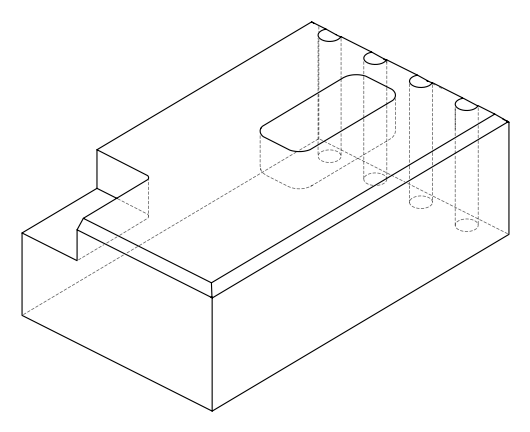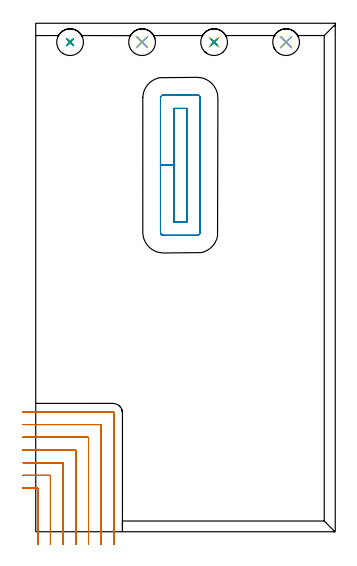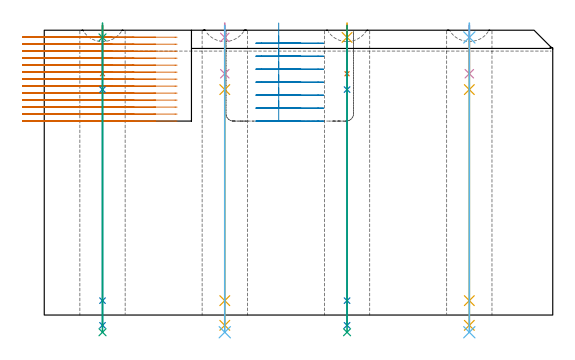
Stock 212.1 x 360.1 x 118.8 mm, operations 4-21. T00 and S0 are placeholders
(PLAN: 21 operations, 15 tool changes, 52.3 min)
(1 AREA_MILL | FG_CHAMFER_SURFACE | UGT0205_001 | 6.51 min | 8031 mm3)
(2 AREA_MILL_1 | FG_CHAMFER_SURFACE_1 | UGT0205_001 | 3.74 min | 4492 mm3)
(3 AREA_MILL_2 | FG_CHAMFER_SURFACE_2 | UGT0205_001 | 8.67 min | 10619 mm3)
(4 MILL_CORNER_NOTCH_RECTANGULAR | CORNER_NOTCH_RECTANGULAR | NXT0201_011 | Follow Part, ap 3, ae 75% | 21.28 min | 211035 mm3)
(5 MILL_RECTANGULAR_POCKET | POCKET_RECTANGULAR_STRAIGHT | NXT0201_007 | Follow Part, ap 6.25, ae 75% | 7.11 min | 242951 mm3)
(6 SPOT_DRILL | STEP1HOLE | NXT0321_9005460120000 | 0.05 min | 155 mm3)
(7 SPOT_DRILL_1 | STEP1HOLE_1 | NXT0321_9005460120000 | 0.05 min | 203 mm3)
(8 SPOT_DRILL_2 | STEP1HOLE_2 | NXT0321_9005460120000 | 0.05 min | 184 mm3)
(9 SPOT_DRILL_3 | STEP1HOLE_3 | NXT0321_9005460120000 | 0.05 min | 158 mm3)
(10 DRILL_BLIND_HOLE_INTO_CENTER | STEP1HOLE | NXT0301_092 | 0.08 min | 1730 mm3)
(11 GUN_DRILL_THROUGH_HOLE | STEP1HOLE | UGT0307_009 | 0.6 min | 11516 mm3)
(12 DRILL_TO_ENLARGE_THROUGH_HOLE | STEP1HOLE | UGT0301_257 | 0.51 min | 19752 mm3)
(13 DRILL_BLIND_HOLE_INTO_CENTER_1 | STEP1HOLE_1 | NXT0301_092 | 0.08 min | 1736 mm3)
(14 GUN_DRILL_THROUGH_HOLE_1 | STEP1HOLE_1 | UGT0307_009 | 0.6 min | 11528 mm3)
(15 DRILL_TO_ENLARGE_THROUGH_HOLE_1 | STEP1HOLE_1 | UGT0301_257 | 0.51 min | 19739 mm3)
(16 DRILL_BLIND_HOLE_INTO_CENTER_2 | STEP1HOLE_2 | NXT0301_092 | 0.08 min | 1725 mm3)
(17 GUN_DRILL_THROUGH_HOLE_2 | STEP1HOLE_2 | UGT0307_009 | 0.6 min | 11532 mm3)
(18 DRILL_TO_ENLARGE_THROUGH_HOLE_2 | STEP1HOLE_2 | UGT0301_257 | 0.51 min | 19764 mm3)
(19 DRILL_BLIND_HOLE_INTO_CENTER_3 | STEP1HOLE_3 | NXT0301_092 | 0.08 min | 1721 mm3)
(20 GUN_DRILL_THROUGH_HOLE_3 | STEP1HOLE_3 | UGT0307_009 | 0.6 min | 11520 mm3)
(21 DRILL_TO_ENLARGE_THROUGH_HOLE_3 | STEP1HOLE_3 | UGT0301_257 | 0.51 min | 19752 mm3)
(TOOL UGT0205_001 | Chamfer Mill 20 x 3 x 45 deg. | D20 FL50 Z2)
(TOOL NXT0201_011 | ENDMILL 12mm [2P460-1200-NA 1630] | D12 FL38 Z6)
(TOOL NXT0201_007 | ENDMILL 25mm [R216.25-25050GCK54P 1620] | D25 R3 FL54 Z5)
(TOOL NXT0321_9005460120000 | NC Spot Drill, 142deg, 12mm, Carbide, Uncoated | D12 PA142 FL30 Z2)
(TOOL NXT0301_092 | Carbide Drill 12.1mm [860.1-1210-061A1-MM 2214] | D12.1 PA140 FL77 Z2)
(TOOL UGT0307_009 | Gun Drill 12 mm | D12 PA130 FL24 Z1)
(TOOL UGT0301_257 | Twist Drill 18.9 mm | D18.9 PA118 FL135 Z2)
(OP 4 MILL_CORNER_NOTCH_RECTANGULAR)
G17 G21 G94 G90
T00 M6
G54
G17 G0 G90 X1.4 Y-9. S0 M3
G43 Z128.8 H1
Z115.885
G94 G1 Y-6. F250.
Y30.305 F500.
G3 X0.805 Y30.9 R0.6
G1 X-6.
X-9. F250.
G0 Z128.8
X10.4 Y-9.
Z115.885
G1 Y-6.
Y39.304 F500.
G3 X9.804 Y39.9 R0.6
G1 X-6.
X-9. F250.
G0 Z128.8
X19.4 Y-9.
Z115.885
G1 Y-6.
Y48.304 F500.
G3 X18.804 Y48.9 R0.6
G1 X-6.
X-9. F250.
G0 Z128.8
X28.4 Y-9.
Z115.885
G1 Y-6.
Y57.304 F500.
G3 X27.804 Y57.9 R0.6
G1 X-6.
X-9. F250.
G0 Z128.8
X37.4 Y-9.
Z115.885
G1 Y-6.
Y66.304 F500.
G3 X36.804 Y66.9 R0.6
G1 X-6.
X-9. F250.
G0 Z128.8
X46.4 Y-9.
Z115.885
G1 Y-6.
Y75.303 F500.
G3 X45.803 Y75.9 R0.6
G1 X-6.
X-9. F250.
G0 Z128.8
X55.4 Y-9.
Z115.885
G1 Y-6.
Y84.1 F500.
G3 X54.6 Y84.9 R0.8
G1 X-6.
X-9. F250.
G0 Z128.8
X1.4 Y-9.
Z112.969
G1 Y-6.
Y30.305 F500.
G3 X0.805 Y30.9 R0.6
G1 X-6.
X-9. F250.
G0 Z128.8
X10.4 Y-9.
Z112.969
G1 Y-6.
Y39.304 F500.
G3 X9.804 Y39.9 R0.6
G1 X-6.
X-9. F250.
G0 Z128.8
X19.4 Y-9.
Z112.969
G1 Y-6.
Y48.304 F500.
G3 X18.804 Y48.9 R0.6
G1 X-6.
X-9. F250.
G0 Z128.8
X28.4 Y-9.
Z112.969
G1 Y-6.
Y57.304 F500.
G3 X27.804 Y57.9 R0.6
G1 X-6.
X-9. F250.
G0 Z128.8
X37.4 Y-9.
Z112.969
G1 Y-6.
Y66.304 F500.
G3 X36.804 Y66.9 R0.6
G1 X-6.
X-9. F250.
G0 Z128.8
X46.4 Y-9.
Z112.969
G1 Y-6.
Y75.303 F500.
G3 X45.803 Y75.9 R0.6
G1 X-6.
X-9. F250.
G0 Z128.8
X55.4 Y-9.
Z112.969
G1 Y-6.
Y84.1 F500.
G3 X54.6 Y84.9 R0.8
G1 X-6.
X-9. F250.
G0 Z128.8
X1.4 Y-9.
Z110.054
G1 Y-6.
Y30.305 F500.
G3 X0.805 Y30.9 R0.6
G1 X-6.
X-9. F250.
G0 Z128.8
X10.4 Y-9.
Z110.054
G1 Y-6.
Y39.304 F500.
G3 X9.804 Y39.9 R0.6
G1 X-6.
X-9. F250.
G0 Z128.8
X19.4 Y-9.
Z110.054
G1 Y-6.
Y48.304 F500.
G3 X18.804 Y48.9 R0.6
G1 X-6.
X-9. F250.
G0 Z128.8
X28.4 Y-9.
Z110.054
G1 Y-6.
Y57.304 F500.
G3 X27.804 Y57.9 R0.6
G1 X-6.
X-9. F250.
G0 Z128.8
X37.4 Y-9.
Z110.054
G1 Y-6.
Y66.304 F500.
G3 X36.804 Y66.9 R0.6
G1 X-6.
X-9. F250.
G0 Z128.8
X46.4 Y-9.
Z110.054
G1 Y-6.
Y75.303 F500.
G3 X45.803 Y75.9 R0.6
G1 X-6.
X-9. F250.
G0 Z128.8
X55.4 Y-9.
Z110.054
G1 Y-6.
Y84.1 F500.
G3 X54.6 Y84.9 R0.8
G1 X-6.
X-9. F250.
G0 Z128.8
X1.4 Y-9.
Z107.138
G1 Y-6.
Y30.305 F500.
G3 X0.805 Y30.9 R0.6
G1 X-6.
X-9. F250.
G0 Z128.8
X10.4 Y-9.
Z107.138
G1 Y-6.
Y39.304 F500.
G3 X9.804 Y39.9 R0.6
G1 X-6.
X-9. F250.
G0 Z128.8
X19.4 Y-9.
Z107.138
G1 Y-6.
Y48.304 F500.
G3 X18.804 Y48.9 R0.6
G1 X-6.
X-9. F250.
G0 Z128.8
X28.4 Y-9.
Z107.138
G1 Y-6.
Y57.304 F500.
G3 X27.804 Y57.9 R0.6
G1 X-6.
X-9. F250.
G0 Z128.8
X37.4 Y-9.
Z107.138
G1 Y-6.
Y66.304 F500.
G3 X36.804 Y66.9 R0.6
G1 X-6.
X-9. F250.
G0 Z128.8
X46.4 Y-9.
Z107.138
G1 Y-6.
Y75.303 F500.
G3 X45.803 Y75.9 R0.6
G1 X-6.
X-9. F250.
G0 Z128.8
X55.4 Y-9.
Z107.138
G1 Y-6.
Y84.1 F500.
G3 X54.6 Y84.9 R0.8
G1 X-6.
X-9. F250.
G0 Z128.8
X1.4 Y-9.
Z104.223
G1 Y-6.
Y30.305 F500.
G3 X0.805 Y30.9 R0.6
G1 X-6.
X-9. F250.
G0 Z128.8
X10.4 Y-9.
Z104.223
G1 Y-6.
Y39.304 F500.
G3 X9.804 Y39.9 R0.6
G1 X-6.
X-9. F250.
G0 Z128.8
X19.4 Y-9.
Z104.223
G1 Y-6.
Y48.304 F500.
G3 X18.804 Y48.9 R0.6
G1 X-6.
X-9. F250.
G0 Z128.8
X28.4 Y-9.
Z104.223
G1 Y-6.
Y57.304 F500.
G3 X27.804 Y57.9 R0.6
G1 X-6.
X-9. F250.
G0 Z128.8
X37.4 Y-9.
Z104.223
G1 Y-6.
Y66.304 F500.
G3 X36.804 Y66.9 R0.6
G1 X-6.
X-9. F250.
G0 Z128.8
X46.4 Y-9.
Z104.223
G1 Y-6.
Y75.303 F500.
G3 X45.803 Y75.9 R0.6
G1 X-6.
X-9. F250.
G0 Z128.8
X55.4 Y-9.
Z104.223
G1 Y-6.
Y84.1 F500.
G3 X54.6 Y84.9 R0.8
G1 X-6.
X-9. F250.
G0 Z128.8
X1.4 Y-9.
Z101.308
G1 Y-6.
Y30.305 F500.
G3 X0.805 Y30.9 R0.6
G1 X-6.
X-9. F250.
G0 Z128.8
X10.4 Y-9.
Z101.308
G1 Y-6.
Y39.304 F500.
G3 X9.804 Y39.9 R0.6
G1 X-6.
X-9. F250.
G0 Z128.8
X19.4 Y-9.
Z101.308
G1 Y-6.
Y48.304 F500.
G3 X18.804 Y48.9 R0.6
G1 X-6.
X-9. F250.
G0 Z128.8
X28.4 Y-9.
Z101.308
G1 Y-6.
Y57.304 F500.
G3 X27.804 Y57.9 R0.6
G1 X-6.
X-9. F250.
G0 Z128.8
X37.4 Y-9.
Z101.308
G1 Y-6.
Y66.304 F500.
G3 X36.804 Y66.9 R0.6
G1 X-6.
X-9. F250.
G0 Z128.8
X46.4 Y-9.
Z101.308
G1 Y-6.
Y75.303 F500.
G3 X45.803 Y75.9 R0.6
G1 X-6.
X-9. F250.
G0 Z128.8
X55.4 Y-9.
Z101.308
G1 Y-6.
Y84.1 F500.
G3 X54.6 Y84.9 R0.8
G1 X-6.
X-9. F250.
G0 Z128.8
X1.4 Y-9.
Z98.392
G1 Y-6.
Y30.305 F500.
G3 X0.805 Y30.9 R0.6
G1 X-6.
X-9. F250.
G0 Z128.8
X10.4 Y-9.
Z98.392
G1 Y-6.
Y39.304 F500.
G3 X9.804 Y39.9 R0.6
G1 X-6.
X-9. F250.
G0 Z128.8
X19.4 Y-9.
Z98.392
G1 Y-6.
Y48.304 F500.
G3 X18.804 Y48.9 R0.6
G1 X-6.
X-9. F250.
G0 Z128.8
X28.4 Y-9.
Z98.392
G1 Y-6.
Y57.304 F500.
G3 X27.804 Y57.9 R0.6
G1 X-6.
X-9. F250.
G0 Z128.8
X37.4 Y-9.
Z98.392
G1 Y-6.
Y66.304 F500.
G3 X36.804 Y66.9 R0.6
G1 X-6.
X-9. F250.
G0 Z128.8
X46.4 Y-9.
Z98.392
G1 Y-6.
Y75.303 F500.
G3 X45.803 Y75.9 R0.6
G1 X-6.
X-9. F250.
G0 Z128.8
X55.4 Y-9.
Z98.392
G1 Y-6.
Y84.1 F500.
G3 X54.6 Y84.9 R0.8
G1 X-6.
X-9. F250.
G0 Z128.8
X1.4 Y-9.
Z95.477
G1 Y-6.
Y30.305 F500.
G3 X0.805 Y30.9 R0.6
G1 X-6.
X-9. F250.
G0 Z128.8
X10.4 Y-9.
Z95.477
G1 Y-6.
Y39.304 F500.
G3 X9.804 Y39.9 R0.6
G1 X-6.
X-9. F250.
G0 Z128.8
X19.4 Y-9.
Z95.477
G1 Y-6.
Y48.304 F500.
G3 X18.804 Y48.9 R0.6
G1 X-6.
X-9. F250.
G0 Z128.8
X28.4 Y-9.
Z95.477
G1 Y-6.
Y57.304 F500.
G3 X27.804 Y57.9 R0.6
G1 X-6.
X-9. F250.
G0 Z128.8
X37.4 Y-9.
Z95.477
G1 Y-6.
Y66.304 F500.
G3 X36.804 Y66.9 R0.6
G1 X-6.
X-9. F250.
G0 Z128.8
X46.4 Y-9.
Z95.477
G1 Y-6.
Y75.303 F500.
G3 X45.803 Y75.9 R0.6
G1 X-6.
X-9. F250.
G0 Z128.8
X55.4 Y-9.
Z95.477
G1 Y-6.
Y84.1 F500.
G3 X54.6 Y84.9 R0.8
G1 X-6.
X-9. F250.
G0 Z128.8
X1.4 Y-9.
Z92.562
G1 Y-6.
Y30.305 F500.
G3 X0.805 Y30.9 R0.6
G1 X-6.
X-9. F250.
G0 Z128.8
X10.4 Y-9.
Z92.562
G1 Y-6.
Y39.304 F500.
G3 X9.804 Y39.9 R0.6
G1 X-6.
X-9. F250.
G0 Z128.8
X19.4 Y-9.
Z92.562
G1 Y-6.
Y48.304 F500.
G3 X18.804 Y48.9 R0.6
G1 X-6.
X-9. F250.
G0 Z128.8
X28.4 Y-9.
Z92.562
G1 Y-6.
Y57.304 F500.
G3 X27.804 Y57.9 R0.6
G1 X-6.
X-9. F250.
G0 Z128.8
X37.4 Y-9.
Z92.562
G1 Y-6.
Y66.304 F500.
G3 X36.804 Y66.9 R0.6
G1 X-6.
X-9. F250.
G0 Z128.8
X46.4 Y-9.
Z92.562
G1 Y-6.
Y75.303 F500.
G3 X45.803 Y75.9 R0.6
G1 X-6.
X-9. F250.
G0 Z128.8
X55.4 Y-9.
Z92.562
G1 Y-6.
Y84.1 F500.
G3 X54.6 Y84.9 R0.8
G1 X-6.
X-9. F250.
G0 Z128.8
X1.4 Y-9.
Z89.646
G1 Y-6.
Y30.305 F500.
G3 X0.805 Y30.9 R0.6
G1 X-6.
X-9. F250.
G0 Z128.8
X10.4 Y-9.
Z89.646
G1 Y-6.
Y39.304 F500.
G3 X9.804 Y39.9 R0.6
G1 X-6.
X-9. F250.
G0 Z128.8
X19.4 Y-9.
Z89.646
G1 Y-6.
Y48.304 F500.
G3 X18.804 Y48.9 R0.6
G1 X-6.
X-9. F250.
G0 Z128.8
X28.4 Y-9.
Z89.646
G1 Y-6.
Y57.304 F500.
G3 X27.804 Y57.9 R0.6
G1 X-6.
X-9. F250.
G0 Z128.8
X37.4 Y-9.
Z89.646
G1 Y-6.
Y66.304 F500.
G3 X36.804 Y66.9 R0.6
G1 X-6.
X-9. F250.
G0 Z128.8
X46.4 Y-9.
Z89.646
G1 Y-6.
Y75.303 F500.
G3 X45.803 Y75.9 R0.6
G1 X-6.
X-9. F250.
G0 Z128.8
X55.4 Y-9.
Z89.646
G1 Y-6.
Y84.1 F500.
G3 X54.6 Y84.9 R0.8
G1 X-6.
X-9. F250.
G0 Z128.8
X1.4 Y-9.
Z86.731
G1 Y-6.
Y30.305 F500.
G3 X0.805 Y30.9 R0.6
G1 X-6.
X-9. F250.
G0 Z128.8
X10.4 Y-9.
Z86.731
G1 Y-6.
Y39.304 F500.
G3 X9.804 Y39.9 R0.6
G1 X-6.
X-9. F250.
G0 Z128.8
X19.4 Y-9.
Z86.731
G1 Y-6.
Y48.304 F500.
G3 X18.804 Y48.9 R0.6
G1 X-6.
X-9. F250.
G0 Z128.8
X28.4 Y-9.
Z86.731
G1 Y-6.
Y57.304 F500.
G3 X27.804 Y57.9 R0.6
G1 X-6.
X-9. F250.
G0 Z128.8
X37.4 Y-9.
Z86.731
G1 Y-6.
Y66.304 F500.
G3 X36.804 Y66.9 R0.6
G1 X-6.
X-9. F250.
G0 Z128.8
X46.4 Y-9.
Z86.731
G1 Y-6.
Y75.303 F500.
G3 X45.803 Y75.9 R0.6
G1 X-6.
X-9. F250.
G0 Z128.8
X55.4 Y-9.
Z86.731
G1 Y-6.
Y84.1 F500.
G3 X54.6 Y84.9 R0.8
G1 X-6.
X-9. F250.
G0 Z128.8
X1.4 Y-9.
Z83.815
G1 Y-6.
Y30.305 F500.
G3 X0.805 Y30.9 R0.6
G1 X-6.
X-9. F250.
G0 Z128.8
X10.4 Y-9.
Z83.815
G1 Y-6.
Y39.304 F500.
G3 X9.804 Y39.9 R0.6
G1 X-6.
X-9. F250.
G0 Z128.8
X19.4 Y-9.
Z83.815
G1 Y-6.
Y48.304 F500.
G3 X18.804 Y48.9 R0.6
G1 X-6.
X-9. F250.
G0 Z128.8
X28.4 Y-9.
Z83.815
G1 Y-6.
Y57.304 F500.
G3 X27.804 Y57.9 R0.6
G1 X-6.
X-9. F250.
G0 Z128.8
X37.4 Y-9.
Z83.815
G1 Y-6.
Y66.304 F500.
G3 X36.804 Y66.9 R0.6
G1 X-6.
X-9. F250.
G0 Z128.8
X46.4 Y-9.
Z83.815
G1 Y-6.
Y75.303 F500.
G3 X45.803 Y75.9 R0.6
G1 X-6.
X-9. F250.
G0 Z128.8
X55.4 Y-9.
Z83.815
G1 Y-6.
Y84.1 F500.
G3 X54.6 Y84.9 R0.8
G1 X-6.
X-9. F250.
G0 Z128.8
X1.4 Y-9.
Z80.9
G1 Y-6.
Y30.305 F500.
G3 X0.805 Y30.9 R0.6
G1 X-6.
X-9. F250.
G0 Z128.8
X10.4 Y-9.
Z80.9
G1 Y-6.
Y39.304 F500.
G3 X9.804 Y39.9 R0.6
G1 X-6.
X-9. F250.
G0 Z128.8
X19.4 Y-9.
Z80.9
G1 Y-6.
Y48.304 F500.
G3 X18.804 Y48.9 R0.6
G1 X-6.
X-9. F250.
G0 Z128.8
X28.4 Y-9.
Z80.9
G1 Y-6.
Y57.304 F500.
G3 X27.804 Y57.9 R0.6
G1 X-6.
X-9. F250.
G0 Z128.8
X37.4 Y-9.
Z80.9
G1 Y-6.
Y66.304 F500.
G3 X36.804 Y66.9 R0.6
G1 X-6.
X-9. F250.
G0 Z128.8
X46.4 Y-9.
Z80.9
G1 Y-6.
Y75.303 F500.
G3 X45.803 Y75.9 R0.6
G1 X-6.
X-9. F250.
G0 Z128.8
X55.4 Y-9.
Z80.9
G1 Y-6.
Y84.1 F500.
G3 X54.6 Y84.9 R0.8
G1 X-6.
X-9. F250.
G0 Z128.8
M5
M2
(OP 5 MILL_RECTANGULAR_POCKET)
G17 G21 G94 G90
T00 M6
G54
G17 G0 G90 X97.8 Y291.002 S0 M3
G43 Z128.8 H1
Z121.8
G94 G1 Y259.6 Z113.386 F250.
Y219.4 F500.
X107.
Y299.8
X97.8
Y259.6
X88.3
Y212.2
G3 X90.6 Y209.9 R2.3
G1 X114.2
G3 X116.5 Y212.2 R2.3
G1 Y307.
G3 X114.2 Y309.3 R2.3
G1 X90.6
G3 X88.3 Y307. R2.3
G1 Y259.6
Y258.6
G0 X97.8 Y291.002 Z116.386
G1 Y259.6 Z107.971 F250.
Y219.4 F500.
X107.
Y299.8
X97.8
Y259.6
X88.3
Y212.2
G3 X90.6 Y209.9 R2.3
G1 X114.2
G3 X116.5 Y212.2 R2.3
G1 Y307.
G3 X114.2 Y309.3 R2.3
G1 X90.6
G3 X88.3 Y307. R2.3
G1 Y259.6
Y258.6
G0 X97.8 Y291.002 Z110.971
G1 Y259.6 Z102.557 F250.
Y219.4 F500.
X107.
Y299.8
X97.8
Y259.6
X88.3
Y212.2
G3 X90.6 Y209.9 R2.3
G1 X114.2
G3 X116.5 Y212.2 R2.3
G1 Y307.
G3 X114.2 Y309.3 R2.3
G1 X90.6
G3 X88.3 Y307. R2.3
G1 Y259.6
Y258.6
G0 X97.8 Y291.002 Z105.557
G1 Y259.6 Z97.143 F250.
Y219.4 F500.
X107.
Y299.8
X97.8
Y259.6
X88.3
Y212.2
G3 X90.6 Y209.9 R2.3
G1 X114.2
G3 X116.5 Y212.2 R2.3
G1 Y307.
G3 X114.2 Y309.3 R2.3
G1 X90.6
G3 X88.3 Y307. R2.3
G1 Y259.6
Y258.6
G0 X97.8 Y291.002 Z100.143
G1 Y259.6 Z91.729 F250.
Y219.4 F500.
X107.
Y299.8
X97.8
Y259.6
X88.3
Y212.2
G3 X90.6 Y209.9 R2.3
G1 X114.2
G3 X116.5 Y212.2 R2.3
G1 Y307.
G3 X114.2 Y309.3 R2.3
G1 X90.6
G3 X88.3 Y307. R2.3
G1 Y259.6
Y258.6
G0 X97.8 Y291.002 Z94.729
G1 Y259.6 Z86.314 F250.
Y219.4 F500.
X107.
Y299.8
X97.8
Y259.6
X88.3
Y212.2
G3 X90.6 Y209.9 R2.3
G1 X114.2
G3 X116.5 Y212.2 R2.3
G1 Y307.
G3 X114.2 Y309.3 R2.3
G1 X90.6
G3 X88.3 Y307. R2.3
G1 Y259.6
Y258.6
G0 X97.8 Y291.002 Z89.314
G1 Y259.6 Z80.9 F250.
Y219.4 F500.
X107.
Y299.8
X97.8
Y259.6
X88.3
Y212.2
G3 X90.6 Y209.9 R2.3
G1 X114.2
G3 X116.5 Y212.2 R2.3
G1 Y307.
G3 X114.2 Y309.3 R2.3
G1 X90.6
G3 X88.3 Y307. R2.3
G1 Y259.6
Y258.6
G0 Z128.8
M5
M2
(OP 6 SPOT_DRILL)
G17 G21 G94 G90
T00 M6
G54
G17 G0 G90 X24.3 Y346.7 S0 M3
G43 Z128.8 H0
G94 G81 G98 Z115.8 F250. R121.8
G80
M5
M2
(OP 7 SPOT_DRILL_1)
G17 G21 G94 G90
T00 M6
G54
G17 G0 G90 X75.3 Y346.7 S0 M3
G43 Z128.8 H0
G94 G81 G98 Z115.8 F250. R121.8
G80
M5
M2
(OP 8 SPOT_DRILL_2)
G17 G21 G94 G90
T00 M6
G54
G17 G0 G90 X126.3 Y346.7 S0 M3
G43 Z128.8 H0
G94 G81 G98 Z115.8 F250. R121.8
G80
M5
M2
(OP 9 SPOT_DRILL_3)
G17 G21 G94 G90
T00 M6
G54
G17 G0 G90 X177.3 Y346.7 S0 M3
G43 Z128.8 H0
G94 G81 G98 Z115.8 F250. R121.8
G80
M5
M2
(OP 10 DRILL_BLIND_HOLE_INTO_CENTER)
G17 G21 G94 G90
T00 M6
G54
G17 G0 G90 X24.3 Y346.7 S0 M3
G43 Z128.8 H1
G94 G81 G98 Z100.65 F250. R120.8
G80
M5
M2
(OP 11 GUN_DRILL_THROUGH_HOLE)
G17 G21 G94 G90
T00 M6
G54
G17 G0 G90 X24.3 Y346.7 M8
G43 Z128.8 H0
Z114.883
S716 M3
G94 G1 Z94.036 F125. M26
G4 X.084
Z6. F250.
G4 X.084
Z-4.298 F125.
G4 X.084
M5
M9
G0 Z114.883
Z128.8
M2
(OP 12 DRILL_TO_ENLARGE_THROUGH_HOLE)
G17 G21 G94 G90
T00 M6
G54
G17 G0 G90 X24.3 Y346.7 S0 M3
G43 Z128.8 H0
G94 G73 G98 Z-7.178 F250. Q17.997 R120.8
G80
M5
M2
(OP 13 DRILL_BLIND_HOLE_INTO_CENTER_1)
G17 G21 G94 G90
T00 M6
G54
G17 G0 G90 X75.3 Y346.7 S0 M3
G43 Z128.8 H1
G94 G81 G98 Z100.65 F250. R120.8
G80
M5
M2
(OP 14 GUN_DRILL_THROUGH_HOLE_1)
G17 G21 G94 G90
T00 M6
G54
G17 G0 G90 X75.3 Y346.7 M8
G43 Z128.8 H0
Z114.883
S716 M3
G94 G1 Z94.036 F125. M26
G4 X.084
Z6. F250.
G4 X.084
Z-4.298 F125.
G4 X.084
M5
M9
G0 Z114.883
Z128.8
M2
(OP 15 DRILL_TO_ENLARGE_THROUGH_HOLE_1)
G17 G21 G94 G90
T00 M6
G54
G17 G0 G90 X75.3 Y346.7 S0 M3
G43 Z128.8 H0
G94 G73 G98 Z-7.178 F250. Q17.997 R120.8
G80
M5
M2
(OP 16 DRILL_BLIND_HOLE_INTO_CENTER_2)
G17 G21 G94 G90
T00 M6
G54
G17 G0 G90 X126.3 Y346.7 S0 M3
G43 Z128.8 H1
G94 G81 G98 Z100.65 F250. R120.8
G80
M5
M2
(OP 17 GUN_DRILL_THROUGH_HOLE_2)
G17 G21 G94 G90
T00 M6
G54
G17 G0 G90 X126.3 Y346.7 M8
G43 Z128.8 H0
Z114.883
S716 M3
G94 G1 Z94.036 F125. M26
G4 X.084
Z6. F250.
G4 X.084
Z-4.298 F125.
G4 X.084
M5
M9
G0 Z114.883
Z128.8
M2
(OP 18 DRILL_TO_ENLARGE_THROUGH_HOLE_2)
G17 G21 G94 G90
T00 M6
G54
G17 G0 G90 X126.3 Y346.7 S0 M3
G43 Z128.8 H0
G94 G73 G98 Z-7.178 F250. Q17.997 R120.8
G80
M5
M2
(OP 19 DRILL_BLIND_HOLE_INTO_CENTER_3)
G17 G21 G94 G90
T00 M6
G54
G17 G0 G90 X177.3 Y346.7 S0 M3
G43 Z128.8 H1
G94 G81 G98 Z100.65 F250. R120.8
G80
M5
M2
(OP 20 GUN_DRILL_THROUGH_HOLE_3)
G17 G21 G94 G90
T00 M6
G54
G17 G0 G90 X177.3 Y346.7 M8
G43 Z128.8 H0
Z114.883
S716 M3
G94 G1 Z94.036 F125. M26
G4 X.084
Z6. F250.
G4 X.084
Z-4.298 F125.
G4 X.084
M5
M9
G0 Z114.883
Z128.8
M2
(OP 21 DRILL_TO_ENLARGE_THROUGH_HOLE_3)
G17 G21 G94 G90
T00 M6
G54
G17 G0 G90 X177.3 Y346.7 S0 M3
G43 Z128.8 H0
G94 G73 G98 Z-7.178 F250. Q17.997 R120.8
G80
M5
M2
